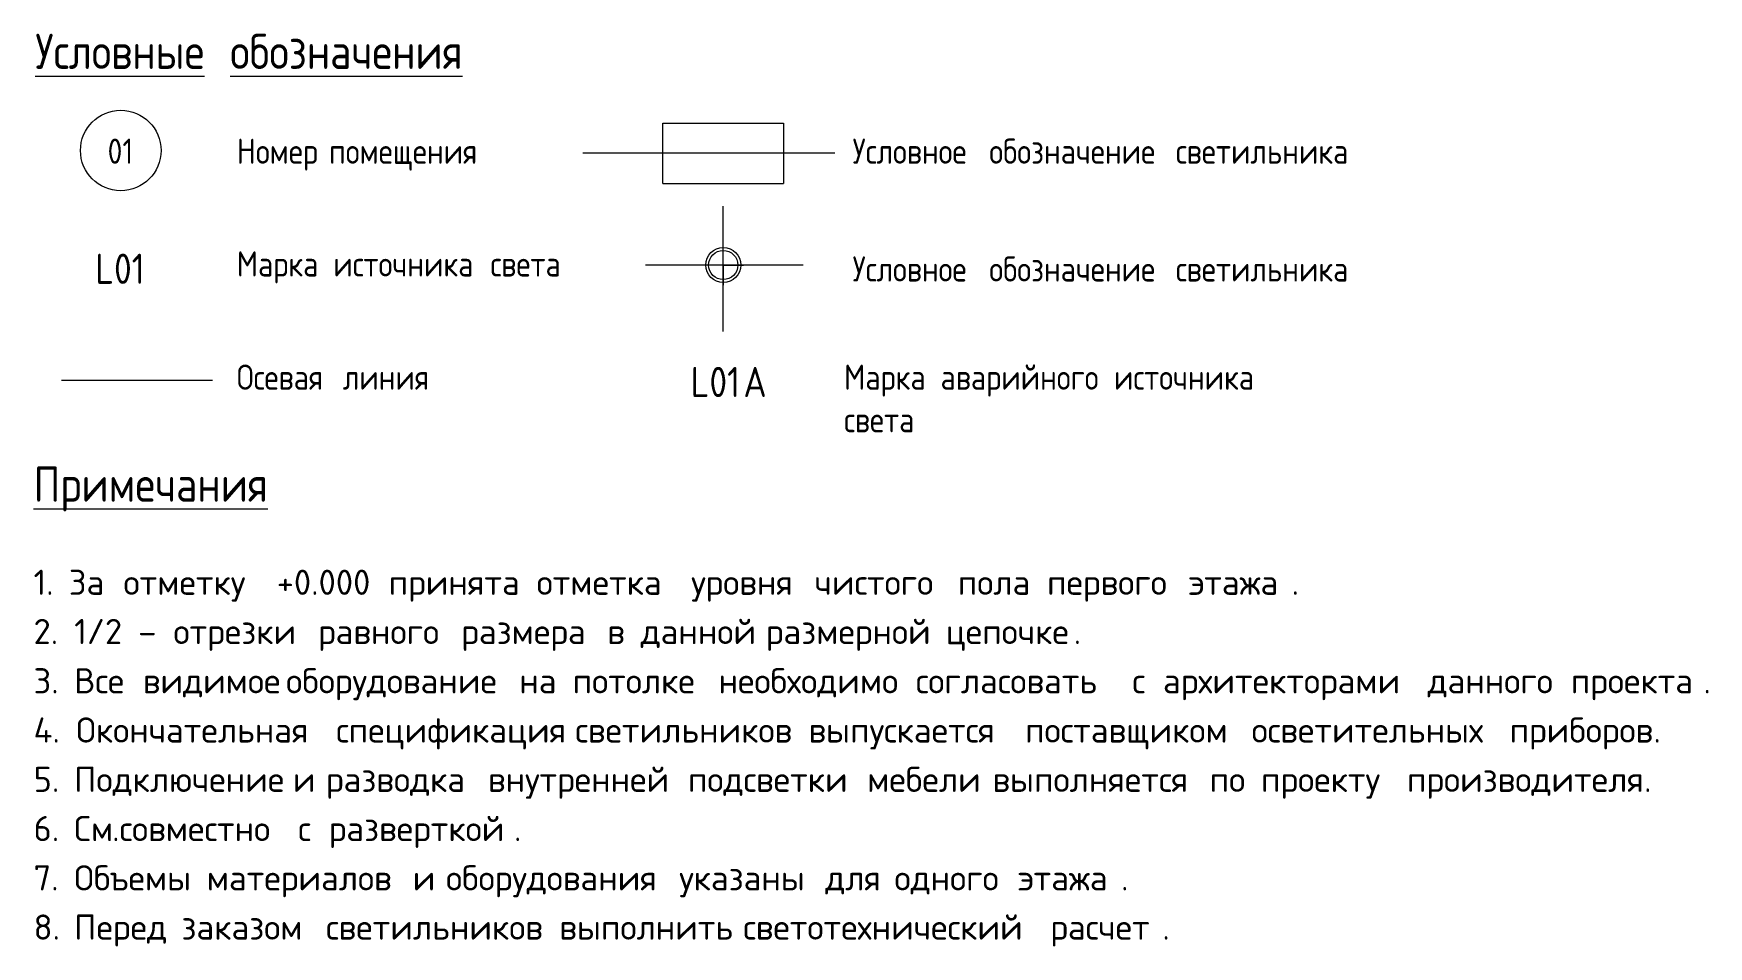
# Model space of a CAD drawing. Header units: millimetres. Extents: x 35802 to 233035, y -8553 to 29000.
# Drawn here: x 85189.3 to 85355.6, y 3033.9 to 3124.6 of the extents above; entities that cross this region are included whole.
import ezdxf

# ---------------------------------------------------------------- set-up
doc = ezdxf.new("R2010")
doc.units = ezdxf.units.MM
doc.linetypes.add('ADSK_Штрих_ш2 п1', pattern=[300, 200, -100])
for name, color, linetype, lineweight in [('A-DETL', 7, 'Continuous', 9), ('A-DETL-1', 7, 'ADSK_Штрих_ш2 п1', 9), ('G-ANNO-TEXT', 7, 'Continuous', 9)]:
    doc.layers.add(name, color=color, linetype=linetype, lineweight=lineweight)
doc.layers.add('G-ANNO-TEXT-1', color=1, linetype='Continuous', lineweight=9, true_color=0xff0000)
doc.styles.add('GOST Common_2', font='GOST_Common.ttf', dxfattribs={"width": 0.9, "height": 3.5})
doc.styles.add('GOST Common_3', font='GOST_Common.ttf', dxfattribs={"width": 0.9, "height": 3})
doc.styles.add('GOST Common_4', font='GOST_Common.ttf', dxfattribs={"width": 0.9, "height": 2.5})
doc.styles.add('ISOCPEUR_2', font='isocpeur.ttf', dxfattribs={"height": 2.5})

msp = doc.modelspace()

# ---------------------------------------------------------------- linework, layer by layer
at = {"layer": 'A-DETL'}
for p, q in [((85251.78, 3109.69), (85251.78, 3115.69)), ((85251.78, 3115.69), (85263.78, 3115.69)), ((85263.78, 3115.69), (85263.78, 3109.69)), ((85251.78, 3109.69), (85263.78, 3109.69)), ((85257.78, 3101.59), (85257.78, 3103.59)), ((85257.78, 3101.59), (85255.78, 3101.59)), ((85257.78, 3101.59), (85257.78, 3099.59)), ((85257.78, 3101.59), (85259.78, 3101.59))]:
    msp.add_line(p, q, dxfattribs=at)
for centre, radius in [((85197.98, 3112.97), 4), ((85257.78, 3101.59), 1.74), ((85257.78, 3101.59), 1.45)]:
    msp.add_circle(centre, radius, dxfattribs=at)
at = {"layer": 'A-DETL-1'}
for p, q in [((85268.86, 3112.69), (85243.86, 3112.69)), ((85257.78, 3094.98), (85257.78, 3107.43)), ((85265.7, 3101.59), (85250.07, 3101.59)), ((85192.08, 3090.15), (85207.08, 3090.15))]:
    msp.add_line(p, q, dxfattribs=at)

# ---------------------------------------------------------------- texts
at = {"layer": 'G-ANNO-TEXT', "attachment_point": 1}
for s, insert, char_height, width, style in [('\\LУсловные', (85189.49, 3124.57), 3.5, 22.1506, 'GOST Common_2'), ('\\L\\fGOST Common|b0|i0|c204|p34|;\\W.9;\\L ', (85207.77, 3124.57), 3.5, 1.2987, 'GOST Common_2'), ('\\Lобозначения', (85208.84, 3124.57), 3.5, 30.1595, 'GOST Common_2'), ('Условное', (85270.62, 3114.15), 2.5, 15.5127, 'GOST Common_4'), ('обозначение', (85284.19, 3114.15), 2.5, 21.5013, 'GOST Common_4'), ('01', (85196.67, 3114.15), 2.5, 3.319, 'GOST Common_4'), ('Номер', (85209.49, 3114.15), 2.5, 10.1734, 'GOST Common_4'), ('\\fGOST Common|b0|i0|c204|p34|;\\W.9; ', (85217.88, 3114.15), 2.5, 0.938, 'GOST Common_4'), ('помещения', (85218.65, 3114.15), 2.5, 18.543, 'GOST Common_4'), ('\\fGOST Common|b0|i0|c204|p34|;\\W.9; ', (85283.42, 3114.15), 2.5, 0.938, 'GOST Common_4'), ('\\fGOST Common|b0|i0|c204|p34|;\\W.9; ', (85301.94, 3114.15), 2.5, 0.938, 'GOST Common_4'), ('светильника', (85302.71, 3114.15), 2.5, 21.862, 'GOST Common_4'), ('Марка', (85209.49, 3102.95), 2.5, 10.6785, 'GOST Common_4'), ('\\fGOST Common|b0|i0|c204|p34|;\\W.9; ', (85218.3, 3102.95), 2.5, 0.938, 'GOST Common_4'), ('\\fGOST Common|b0|i0|c204|p34|;\\W.9; ', (85233.89, 3102.95), 2.5, 0.938, 'GOST Common_4'), ('источника', (85219.07, 3102.95), 2.5, 17.9658, 'GOST Common_4'), ('света', (85234.67, 3102.95), 2.5, 10.1734, 'GOST Common_4'), ('Условное', (85270.62, 3102.45), 2.5, 15.5127, 'GOST Common_4'), ('\\fGOST Common|b0|i0|c204|p34|;\\W.9; ', (85283.42, 3102.45), 2.5, 0.938, 'GOST Common_4'), ('обозначение', (85284.19, 3102.45), 2.5, 21.5013, 'GOST Common_4'), ('\\fGOST Common|b0|i0|c204|p34|;\\W.9; ', (85301.94, 3102.45), 2.5, 0.938, 'GOST Common_4'), ('светильника', (85302.71, 3102.45), 2.5, 21.862, 'GOST Common_4'), ('Осевая', (85209.49, 3091.7), 2.5, 11.8329, 'GOST Common_4'), ('\\fGOST Common|b0|i0|c204|p34|;\\W.9; ', (85219.25, 3091.7), 2.5, 0.938, 'GOST Common_4'), ('линия', (85220.02, 3091.7), 2.5, 9.7405, 'GOST Common_4'), ('Марка', (85269.77, 3091.7), 2.5, 10.6785, 'GOST Common_4'), ('\\fGOST Common|b0|i0|c204|p34|;\\W.9; ', (85278.58, 3091.7), 2.5, 0.938, 'GOST Common_4'), ('аварийного', (85279.35, 3091.7), 2.5, 19.9139, 'GOST Common_4'), ('\\fGOST Common|b0|i0|c204|p34|;\\W.9; ', (85295.78, 3091.7), 2.5, 0.938, 'GOST Common_4'), ('источника', (85296.56, 3091.7), 2.5, 17.9658, 'GOST Common_4'), ('\\fGOST Common|b0|i0|c204|p34|;\\W.9; ', (85311.38, 3091.7), 2.5, 0.938, 'GOST Common_4'), ('света', (85269.77, 3087.47), 2.5, 10.1734, 'GOST Common_4'), ('\\LПримечания', (85189.32, 3081.57), 3.5, 28.4278, 'GOST Common_2'), ('1. ', (85189.32, 3071.32), 2.5, 4.2489, 'ISOCPEUR_2'), ('За', (85192.82, 3071.32), 2.5, 4.73, 'ISOCPEUR_2'), ('\\fISOCPEUR|b0|i0|c204|p34|; ', (85196.72, 3071.32), 2.5, 1.8439, 'ISOCPEUR_2'), (' +0.000 ', (85211.87, 3071.32), 2.5, 15.3924, 'ISOCPEUR_2'), ('\\fISOCPEUR|b0|i0|c204|p34|; ', (85237.73, 3071.32), 2.5, 1.8439, 'ISOCPEUR_2'), ('\\fISOCPEUR|b0|i0|c204|p34|; ', (85253.08, 3071.32), 2.5, 1.8439, 'ISOCPEUR_2'), ('\\fISOCPEUR|b0|i0|c204|p34|; ', (85265.32, 3071.32), 2.5, 1.8439, 'ISOCPEUR_2'), ('\\fISOCPEUR|b0|i0|c204|p34|; ', (85279.54, 3071.32), 2.5, 1.8439, 'ISOCPEUR_2'), ('\\fISOCPEUR|b0|i0|c204|p34|; ', (85288.4, 3071.32), 2.5, 1.8439, 'ISOCPEUR_2'), ('\\fISOCPEUR|b0|i0|c204|p34|; ', (85302.43, 3071.32), 2.5, 1.8439, 'ISOCPEUR_2'), ('отметку', (85198.25, 3071.32), 2.5, 16.5148, 'ISOCPEUR_2'), ('принята', (85224.57, 3071.32), 2.5, 15.9536, 'ISOCPEUR_2'), ('отметка', (85239.26, 3071.32), 2.5, 16.7553, 'ISOCPEUR_2'), ('уровня', (85254.6, 3071.32), 2.5, 12.9873, 'ISOCPEUR_2'), ('чистого', (85266.84, 3071.32), 2.5, 15.3924, 'ISOCPEUR_2'), ('пола', (85281.06, 3071.32), 2.5, 8.8987, 'ISOCPEUR_2'), ('первого', (85289.92, 3071.32), 2.5, 15.1519, 'ISOCPEUR_2'), ('этажа', (85303.95, 3071.32), 2.5, 12.4262, 'ISOCPEUR_2'), ('\\fISOCPEUR|b0|i0|c204|p34|;.', (85314.2, 3071.32), 2.5, 0.8819, 'ISOCPEUR_2'), ('2. 1/2 ', (85189.32, 3066.43), 2.5, 12.5865, 'ISOCPEUR_2'), ('\\fISOCPEUR|b0|i0|c204|p34|; ', (85201.69, 3066.43), 2.5, 1.8439, 'ISOCPEUR_2'), ('отрезки', (85203.21, 3066.43), 2.5, 15.5527, 'ISOCPEUR_2'), ('\\fISOCPEUR|b0|i0|c204|p34|; ', (85216.04, 3066.43), 2.5, 1.8439, 'ISOCPEUR_2'), ('\\fISOCPEUR|b0|i0|c204|p34|; ', (85230.26, 3066.43), 2.5, 1.8439, 'ISOCPEUR_2'), ('размера', (85231.78, 3066.43), 2.5, 15.7131, 'ISOCPEUR_2'), ('\\fISOCPEUR|b0|i0|c204|p34|; ', (85244.75, 3066.43), 2.5, 1.8439, 'ISOCPEUR_2'), ('\\fISOCPEUR|b0|i0|c204|p34|; ', (85248.05, 3066.43), 2.5, 1.8439, 'ISOCPEUR_2'), ('данной', (85249.58, 3066.43), 2.5, 13.2278, 'ISOCPEUR_2'), ('\\fISOCPEUR|b0|i0|c204|p34|; ', (85260.49, 3066.43), 2.5, 1.8439, 'ISOCPEUR_2'), ('размерной', (85262.01, 3066.43), 2.5, 19.8017, 'ISOCPEUR_2'), ('\\fISOCPEUR|b0|i0|c204|p34|; ', (85278.35, 3066.43), 2.5, 1.8439, 'ISOCPEUR_2'), ('\\fISOCPEUR|b0|i0|c204|p34|;–', (85199.7, 3066.43), 2.5, 2.4051, 'ISOCPEUR_2'), ('равного', (85217.56, 3066.43), 2.5, 15.3924, 'ISOCPEUR_2'), ('\\fISOCPEUR|b0|i0|c204|p34|;в', (85246.27, 3066.43), 2.5, 2.1646, 'ISOCPEUR_2'), ('цепочке', (85279.87, 3066.43), 2.5, 15.3924, 'ISOCPEUR_2'), ('\\fISOCPEUR|b0|i0|c204|p34|;.', (85292.57, 3066.43), 2.5, 0.8819, 'ISOCPEUR_2'), ('3. ', (85189.32, 3061.53), 2.5, 4.8903, 'ISOCPEUR_2'), ('Все', (85193.35, 3061.53), 2.5, 6.4135, 'ISOCPEUR_2'), ('\\fISOCPEUR|b0|i0|c204|p34|; ', (85198.64, 3061.53), 2.5, 1.8439, 'ISOCPEUR_2'), ('\\fISOCPEUR|b0|i0|c204|p34|; ', (85212.86, 3061.53), 2.5, 1.8439, 'ISOCPEUR_2'), ('оборудование', (85214.39, 3061.53), 2.5, 26.2152, 'ISOCPEUR_2'), ('\\fISOCPEUR|b0|i0|c204|p34|; ', (85236.02, 3061.53), 2.5, 1.8439, 'ISOCPEUR_2'), ('\\fISOCPEUR|b0|i0|c204|p34|; ', (85241.31, 3061.53), 2.5, 1.8439, 'ISOCPEUR_2'), ('\\fISOCPEUR|b0|i0|c204|p34|; ', (85255.79, 3061.53), 2.5, 1.8439, 'ISOCPEUR_2'), ('необходимо', (85257.31, 3061.53), 2.5, 21.8861, 'ISOCPEUR_2'), ('\\fISOCPEUR|b0|i0|c204|p34|; ', (85275.37, 3061.53), 2.5, 1.8439, 'ISOCPEUR_2'), ('\\fISOCPEUR|b0|i0|c204|p34|; ', (85296.87, 3061.53), 2.5, 1.8439, 'ISOCPEUR_2'), ('\\fISOCPEUR|b0|i0|c204|p34|; ', (85299.91, 3061.53), 2.5, 1.8439, 'ISOCPEUR_2'), ('\\fISOCPEUR|b0|i0|c204|p34|; ', (85326.17, 3061.53), 2.5, 1.8439, 'ISOCPEUR_2'), ('\\fISOCPEUR|b0|i0|c204|p34|; ', (85340.39, 3061.53), 2.5, 1.8439, 'ISOCPEUR_2'), ('видимое', (85200.16, 3061.53), 2.5, 15.3924, 'ISOCPEUR_2'), ('на', (85237.54, 3061.53), 2.5, 4.5696, 'ISOCPEUR_2'), ('потолке', (85242.83, 3061.53), 2.5, 15.7131, 'ISOCPEUR_2'), ('согласовать', (85276.89, 3061.53), 2.5, 24.211, 'ISOCPEUR_2'), ('\\fISOCPEUR|b0|i0|c204|p34|;с', (85298.39, 3061.53), 2.5, 1.8439, 'ISOCPEUR_2'), ('архитекторами', (85301.43, 3061.53), 2.5, 29.9831, 'ISOCPEUR_2'), ('данного', (85327.69, 3061.53), 2.5, 15.3924, 'ISOCPEUR_2'), ('проекта', (85341.91, 3061.53), 2.5, 15.9536, 'ISOCPEUR_2'), ('\\fISOCPEUR|b0|i0|c204|p34|;.', (85355.08, 3061.53), 2.5, 0.8819, 'ISOCPEUR_2'), ('4. ', (85189.32, 3056.64), 2.5, 5.1308, 'ISOCPEUR_2'), ('Окончательная', (85193.55, 3056.64), 2.5, 29.4219, 'ISOCPEUR_2'), ('\\fISOCPEUR|b0|i0|c204|p34|; ', (85217.83, 3056.64), 2.5, 1.8439, 'ISOCPEUR_2'), ('спецификация', (85219.35, 3056.64), 2.5, 26.9367, 'ISOCPEUR_2'), ('\\fISOCPEUR|b0|i0|c204|p34|; ', (85241.57, 3056.64), 2.5, 1.8439, 'ISOCPEUR_2'), ('\\fISOCPEUR|b0|i0|c204|p34|; ', (85264.72, 3056.64), 2.5, 1.8439, 'ISOCPEUR_2'), ('\\fISOCPEUR|b0|i0|c204|p34|; ', (85286.22, 3056.64), 2.5, 1.8439, 'ISOCPEUR_2'), ('\\fISOCPEUR|b0|i0|c204|p34|; ', (85308.71, 3056.64), 2.5, 1.8439, 'ISOCPEUR_2'), ('\\fISOCPEUR|b0|i0|c204|p34|; ', (85334.31, 3056.64), 2.5, 1.8439, 'ISOCPEUR_2'), ('приборов', (85335.83, 3056.64), 2.5, 17.3165, 'ISOCPEUR_2'), ('светильников', (85243.09, 3056.64), 2.5, 26.2152, 'ISOCPEUR_2'), ('выпускается', (85266.24, 3056.64), 2.5, 24.211, 'ISOCPEUR_2'), ('поставщиком', (85287.74, 3056.64), 2.5, 25.4135, 'ISOCPEUR_2'), ('осветительных', (85310.23, 3056.64), 2.5, 29.1814, 'ISOCPEUR_2'), ('\\fISOCPEUR|b0|i0|c204|p34|;.', (85350.12, 3056.64), 2.5, 0.8819, 'ISOCPEUR_2'), ('5. ', (85189.32, 3051.74), 2.5, 4.8903, 'ISOCPEUR_2'), ('Подключение', (85193.35, 3051.74), 2.5, 24.4515, 'ISOCPEUR_2'), ('\\fISOCPEUR|b0|i0|c204|p34|; ', (85213.53, 3051.74), 2.5, 1.8439, 'ISOCPEUR_2'), ('\\fISOCPEUR|b0|i0|c204|p34|;и', (85215.05, 3051.74), 2.5, 2.1646, 'ISOCPEUR_2'), ('\\fISOCPEUR|b0|i0|c204|p34|; ', (85216.83, 3051.74), 2.5, 1.8439, 'ISOCPEUR_2'), ('разводка', (85218.35, 3051.74), 2.5, 17.6371, 'ISOCPEUR_2'), ('\\fISOCPEUR|b0|i0|c204|p34|; ', (85232.91, 3051.74), 2.5, 1.8439, 'ISOCPEUR_2'), ('внутренней', (85234.43, 3051.74), 2.5, 22.2067, 'ISOCPEUR_2'), ('\\fISOCPEUR|b0|i0|c204|p34|; ', (85252.75, 3051.74), 2.5, 1.8439, 'ISOCPEUR_2'), ('подсветки', (85254.27, 3051.74), 2.5, 19.7215, 'ISOCPEUR_2'), ('\\fISOCPEUR|b0|i0|c204|p34|; ', (85270.54, 3051.74), 2.5, 1.8439, 'ISOCPEUR_2'), ('мебели', (85272.06, 3051.74), 2.5, 13.2278, 'ISOCPEUR_2'), ('\\fISOCPEUR|b0|i0|c204|p34|; ', (85282.98, 3051.74), 2.5, 1.8439, 'ISOCPEUR_2'), ('выполняется', (85284.5, 3051.74), 2.5, 24.2911, 'ISOCPEUR_2'), ('\\fISOCPEUR|b0|i0|c204|p34|; ', (85304.54, 3051.74), 2.5, 1.8439, 'ISOCPEUR_2'), ('по', (85306.06, 3051.74), 2.5, 4.3291, 'ISOCPEUR_2'), ('\\fISOCPEUR|b0|i0|c204|p34|; ', (85309.64, 3051.74), 2.5, 1.8439, 'ISOCPEUR_2'), ('проекту', (85311.16, 3051.74), 2.5, 15.7131, 'ISOCPEUR_2'), ('\\fISOCPEUR|b0|i0|c204|p34|; ', (85324.12, 3051.74), 2.5, 1.8439, 'ISOCPEUR_2'), ('производителя', (85325.64, 3051.74), 2.5, 28.5401, 'ISOCPEUR_2'), ('\\fISOCPEUR|b0|i0|c204|p34|;.', (85349.19, 3051.74), 2.5, 0.8819, 'ISOCPEUR_2'), ('6. ', (85189.32, 3046.85), 2.5, 4.8903, 'ISOCPEUR_2'), ('См', (85193.35, 3046.85), 2.5, 4.5696, 'ISOCPEUR_2'), ('совместно', (85197.85, 3046.85), 2.5, 19.6413, 'ISOCPEUR_2'), ('\\fISOCPEUR|b0|i0|c204|p34|; ', (85214.05, 3046.85), 2.5, 1.8439, 'ISOCPEUR_2'), ('\\fISOCPEUR|b0|i0|c204|p34|;с', (85215.58, 3046.85), 2.5, 1.8439, 'ISOCPEUR_2'), ('\\fISOCPEUR|b0|i0|c204|p34|; ', (85217.1, 3046.85), 2.5, 1.8439, 'ISOCPEUR_2'), ('разверткой', (85218.62, 3046.85), 2.5, 22.2869, 'ISOCPEUR_2'), ('\\fISOCPEUR|b0|i0|c204|p34|;.', (85197.12, 3046.85), 2.5, 0.8819, 'ISOCPEUR_2'), ('\\fISOCPEUR|b0|i0|c204|p34|;.', (85237.01, 3046.85), 2.5, 0.8819, 'ISOCPEUR_2'), ('7. ', (85189.32, 3041.95), 2.5, 4.8903, 'ISOCPEUR_2'), ('Объемы', (85193.35, 3041.95), 2.5, 14.1097, 'ISOCPEUR_2'), ('\\fISOCPEUR|b0|i0|c204|p34|; ', (85204.99, 3041.95), 2.5, 1.8439, 'ISOCPEUR_2'), ('материалов', (85206.51, 3041.95), 2.5, 22.9283, 'ISOCPEUR_2'), ('\\fISOCPEUR|b0|i0|c204|p34|; ', (85225.43, 3041.95), 2.5, 1.8439, 'ISOCPEUR_2'), ('\\fISOCPEUR|b0|i0|c204|p34|;и', (85226.95, 3041.95), 2.5, 2.1646, 'ISOCPEUR_2'), ('\\fISOCPEUR|b0|i0|c204|p34|; ', (85228.74, 3041.95), 2.5, 1.8439, 'ISOCPEUR_2'), ('оборудования', (85230.26, 3041.95), 2.5, 26.2152, 'ISOCPEUR_2'), ('\\fISOCPEUR|b0|i0|c204|p34|; ', (85251.89, 3041.95), 2.5, 1.8439, 'ISOCPEUR_2'), ('указаны', (85253.41, 3041.95), 2.5, 15.7131, 'ISOCPEUR_2'), ('\\fISOCPEUR|b0|i0|c204|p34|; ', (85266.38, 3041.95), 2.5, 1.8439, 'ISOCPEUR_2'), ('для', (85267.9, 3041.95), 2.5, 6.4937, 'ISOCPEUR_2'), ('\\fISOCPEUR|b0|i0|c204|p34|; ', (85273.26, 3041.95), 2.5, 1.8439, 'ISOCPEUR_2'), ('одного', (85274.78, 3041.95), 2.5, 12.9873, 'ISOCPEUR_2'), ('\\fISOCPEUR|b0|i0|c204|p34|; ', (85285.49, 3041.95), 2.5, 1.8439, 'ISOCPEUR_2'), ('этажа', (85287.01, 3041.95), 2.5, 12.4262, 'ISOCPEUR_2'), ('\\fISOCPEUR|b0|i0|c204|p34|;.', (85297.27, 3041.95), 2.5, 0.8819, 'ISOCPEUR_2'), ('8. ', (85189.32, 3037.06), 2.5, 4.8903, 'ISOCPEUR_2'), ('Перед', (85193.35, 3037.06), 2.5, 11.0633, 'ISOCPEUR_2'), ('\\fISOCPEUR|b0|i0|c204|p34|; ', (85202.48, 3037.06), 2.5, 1.8439, 'ISOCPEUR_2'), ('заказом', (85204, 3037.06), 2.5, 15.5527, 'ISOCPEUR_2'), ('\\fISOCPEUR|b0|i0|c204|p34|; ', (85216.83, 3037.06), 2.5, 1.8439, 'ISOCPEUR_2'), ('светильников', (85218.35, 3037.06), 2.5, 26.2152, 'ISOCPEUR_2'), ('\\fISOCPEUR|b0|i0|c204|p34|; ', (85239.98, 3037.06), 2.5, 1.8439, 'ISOCPEUR_2'), ('выполнить', (85241.51, 3037.06), 2.5, 20.2827, 'ISOCPEUR_2'), ('\\fISOCPEUR|b0|i0|c204|p34|; ', (85258.24, 3037.06), 2.5, 1.8439, 'ISOCPEUR_2'), ('светотехнический', (85259.76, 3037.06), 2.5, 35.1139, 'ISOCPEUR_2'), ('\\fISOCPEUR|b0|i0|c204|p34|; ', (85288.73, 3037.06), 2.5, 1.8439, 'ISOCPEUR_2'), ('расчет', (85290.25, 3037.06), 2.5, 13.4683, 'ISOCPEUR_2'), ('\\fISOCPEUR|b0|i0|c204|p34|;.', (85301.37, 3037.06), 2.5, 0.8819, 'ISOCPEUR_2')]:
    msp.add_mtext(s, dxfattribs=dict(at, insert=insert, char_height=char_height, width=width, style=style))
at = {"layer": 'G-ANNO-TEXT-1', "char_height": 3, "attachment_point": 1, "style": 'GOST Common_3'}
for s, insert, width in [('L01', (85195.45, 3102.72), 6.3494), ('L01', (85254.55, 3091.47), 6.3494), ('\\fGOST Common|b0|i0|c204|p34|;\\W.9;А', (85259.78, 3091.47), 2.9582)]:
    msp.add_mtext(s, dxfattribs=dict(at, insert=insert, width=width))

doc.saveas('drawing.dxf')
